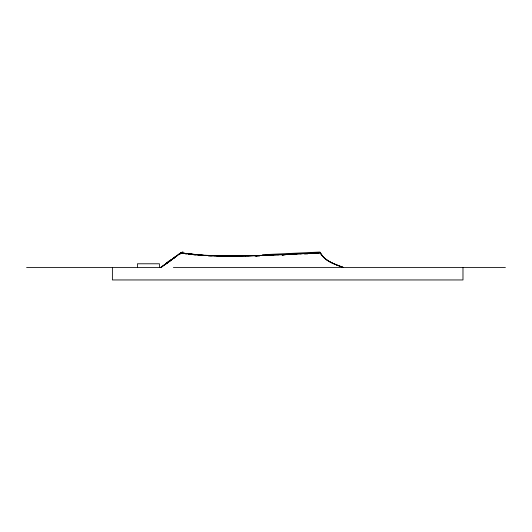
<?xml version="1.0" encoding="UTF-8"?>
<svg xmlns="http://www.w3.org/2000/svg" width="532" height="532" viewBox="0 0 532 532"><rect width="100%" height="100%" fill="white"/><g stroke="black" fill="none" stroke-linecap="round" stroke-linejoin="round"><path stroke-width="0.8" d="M180.827 252.959L202.2 255.147L228.162 256.138M180.78 252.9L194.965 254.555M180.76 253.026L183.301 253.179M320.197 253.139L320.444 253.432M180.98 252.614L181.392 252.281M180.395 253.086L180.867 252.7M179.085 254.116L179.823 253.531M179.743 253.598L178.253 254.748M178.945 254.216L176.325 256.205M176.491 256.078L175.095 257.116M176.045 256.411L173.971 257.947M173.186 258.519L174.097 257.847M172.335 259.144L173.405 258.359M171.224 259.955L172.381 259.111M171.557 259.716L169.289 261.358M170.074 260.786L170.459 260.507A30.377 0.698 -35 0 1 171.437 259.862A30.271 0.465 -35.9 0 0 170.938 260.248M168.89 261.644L169.389 261.285M168.943 261.611L160.717 267.51A54.271 1.377 -34.8 0 0 175.154 257.076M301.464 253.784L283.376 254.642M293.611 254.562L296.856 254.402M300.008 253.85L311.001 253.332M282.093 255.107L285.099 254.968M304.577 254.037L307.669 253.89M311.572 253.305L315.709 253.119M277.89 254.888L283.47 254.635M310.309 253.365L312.57 253.265M282.259 255.094L283.396 255.041M262.482 254.728L319.905 252.048C323.908 260.494 333.517 263.779 341.644 266.858M318.169 252.88L320.35 252.793L320.377 253.185M315.363 253.139L318.854 252.986M273.162 255.094L278.269 254.875M316.307 253.498L318.781 253.385M270.894 255.194L273.694 255.074M270.342 255.619L273.182 255.5M265.86 255.274L315.988 252.979L320.424 252.913L321.102 254.057M269.757 255.24L265.295 255.413M269.491 255.247L271.46 255.167M268.048 255.187L235.337 256.038M262.495 255.52L265.495 255.407M262.934 255.5L256.111 255.732M260.381 255.593L261.232 255.56M259.536 256.025L256.125 256.131M254.097 255.792L256.889 255.706M255.274 256.158L256.903 256.111M252.7 255.832L254.402 255.779M251.303 255.865L252.966 255.819M249.907 255.905L251.53 255.859M250.612 255.779L229.166 256.052L211.31 255.666M248.511 255.939L250.093 255.899M247.114 255.965L248.65 255.932M245.718 255.998L247.214 255.965M245.777 255.998L240.018 256.092M238.582 256.105L240.125 256.092M238.728 256.105L234.266 256.138M237.332 256.118L226.552 256.032M234.539 256.138L228.76 256.138M231.899 256.145L233.142 256.145M26.6 267.51L161.788 267.51M173.379 267.51L505.4 267.51M230.516 256.145L231.387 256.145M229.405 256.145L225.249 256.111M225.668 256.118L221.744 256.065M222.622 256.078L223.5 256.092M221.93 256.065L211.118 255.739M219.118 256.005L219.995 256.025M218.24 255.985L215.606 255.912M213.844 255.852L214.722 255.879M212.966 255.819L204.754 255.327M211.191 256.151L208.551 256.032M209.129 255.566L210.22 255.613M208.571 255.626L204.813 255.413M207.613 255.573L208.318 255.613M205.518 255.453L206.217 255.5M204.182 255.373L198.177 254.928M203.663 255.254L196.049 254.655M202.719 255.28L200.624 255.127M201.987 255.633L200.591 255.533M201.568 255.606L199.852 255.473M199.227 255.014L195.045 254.642M197.325 254.855L181.891 252.953M195.583 255.107L193.874 254.941M194.353 254.575L192.963 254.429M192.265 254.356L190.243 254.13M189.086 254.396L190.469 254.562M189.611 254.05L188.348 253.89M189.006 254.389L189.611 254.462M187.716 253.811L185.821 253.551M186.579 254.07L185.369 253.897M183.932 253.272L184.557 253.372M182.948 253.538L181.738 253.338M182.715 253.498L181.658 253.325M321.035 253.937C325.857 261.717 335.493 264.417 343.539 267.51L339.157 265.96M342.276 267.077L343.539 267.51M338.545 265.721C332.168 263.074 324.986 260.328 321.182 254.183M320.404 252.906L320.397 253.458M462.98 267.51L462.98 279.952L112.385 279.952L112.385 267.51M159.434 267.51L159.434 263.779L137.429 263.779L137.429 267.51M175.48 256.623A31.002 0.791 -34.8 0 1 177.375 255.4M164.767 264.623A58.234 1.476 -34.8 0 1 160.691 267.536M172.002 259.39A55.448 1.41 -34.8 0 1 164.627 264.717M178.08 254.914A42.54 1.091 -34.7 0 1 171.803 259.556M182.882 251.703A40.738 1.363 -34 0 1 179.876 254.256M168.717 262.023A30.011 0.771 -34.7 0 1 169.063 261.791M169.648 260.594A31.607 0.465 -36 0 1 167.866 261.917M178.3 254.595A31.335 1.27 -33.3 0 1 179.503 253.937M177.269 255.453A40.758 1.031 -34.8 0 1 171.384 259.789M171.909 259.45A53.2 1.343 -34.8 0 1 168.418 261.983M168.591 261.87A53.373 1.357 -34.8 0 0 172.082 259.337A53.027 1.343 -34.8 0 1 168.551 261.897M168.524 261.917A57.576 1.47 -34.8 0 1 164.694 264.67A57.343 1.456 -34.8 0 0 168.464 261.95A57.609 1.463 -34.8 0 1 164.727 264.643M168.438 261.97A57.842 1.47 -34.8 0 1 164.681 264.677M166.955 263.606A29.732 0.346 -36.5 0 1 167.154 263.46M177.475 255.32A40.924 1.024 -34.8 0 1 171.623 259.636M177.788 255.107A42.666 1.077 -34.8 0 1 171.949 259.423"/></g></svg>
